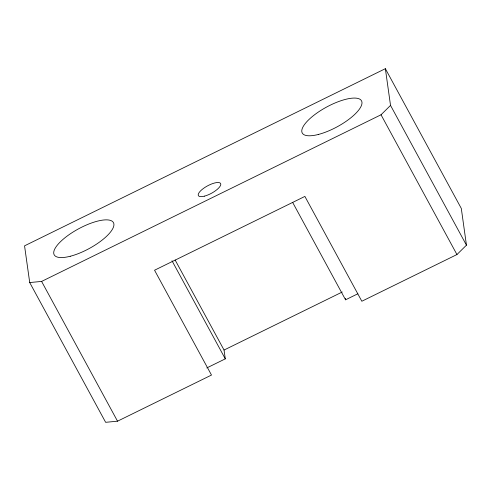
<?xml version="1.0" encoding="UTF-8"?>
<svg xmlns="http://www.w3.org/2000/svg" width="491" height="491" viewBox="0 0 491 491"><rect width="100%" height="100%" fill="white"/><g stroke="black" fill="none" stroke-linecap="round" stroke-linejoin="round"><path stroke-width="0.74" d="M29.712 282.552L41.606 281.423L381.028 114.777L390.529 105.405L385.361 68.685L24.55 245.831L29.712 282.552L105.639 422.315L117.527 421.186L211.492 375.056L154.548 270.228L304.886 196.418L361.83 301.247L456.949 254.547L466.45 245.169L461.301 208.442L385.361 68.685M206.809 367.931L225.289 358.86L224.049 350.046L342.258 292.01M292.63 202.378L345.56 299.811L357.871 293.765M390.529 105.405L466.45 245.169M381.028 114.777L456.949 254.547M175.134 260.009L224.049 350.046M171.991 260.758L225.289 358.86M41.606 281.423L117.527 421.186M345.351 298.344L345.56 299.811M204.397 196.155A12.649 4.198 -28.5 0 0 220.772 184.033A12.649 4.198 -28.5 0 0 203.323 188.526A12.649 4.198 -28.5 0 0 204.397 196.155M70.213 256.271A33.726 11.201 -28.5 0 0 113.887 223.951A33.726 11.201 -28.5 0 0 67.353 235.919A33.726 11.201 -28.5 0 0 70.213 256.271M318.272 134.485A33.726 11.201 -28.5 0 0 361.947 102.165A33.726 11.201 -28.5 0 0 315.412 114.133A33.726 11.201 -28.5 0 0 318.272 134.485"/></g></svg>
